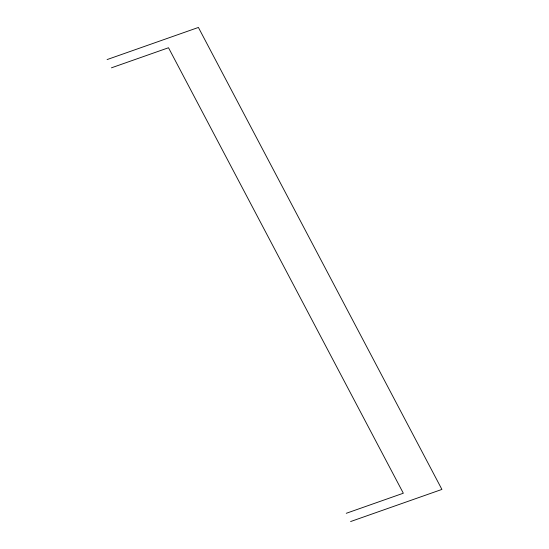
<?xml version="1.0" encoding="UTF-8"?>
<svg xmlns="http://www.w3.org/2000/svg" width="549" height="549" viewBox="0 0 549 549"><rect width="100%" height="100%" fill="white"/><g stroke="black" fill="none" stroke-linecap="round" stroke-linejoin="round"><path stroke-width="0.82" d="M107.089 59.58L198.402 27.45L441.911 489.42L350.598 521.55M111.44 67.829L168.509 47.749L403.323 493.222L346.247 513.301"/></g></svg>
